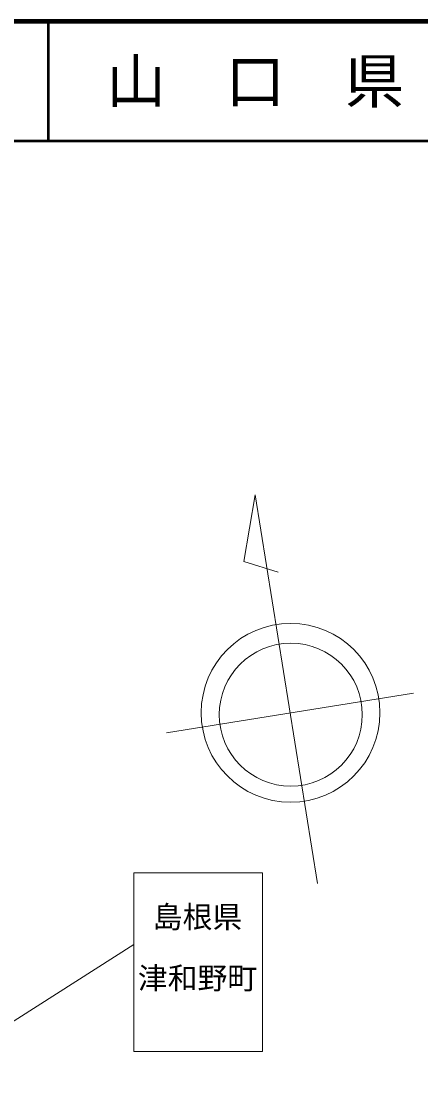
# Model space of a CAD drawing. Units: millimetres, scale not verified. Extents: x 40000 to 680000, y 20000 to 380000.
# Drawn here: x 330764 to 364235, y 289718 to 380000 of the extents above; entities that cross this region are included whole.
import ezdxf
from ezdxf.enums import TextEntityAlignment as Align

# ---------------------------------------------------------------- set-up
doc = ezdxf.new("R2010")
doc.units = ezdxf.units.MM
doc.header["$LTSCALE"] = 1000
for name, color, linetype, lineweight in [('M-BGD', 7, 'Continuous', 13), ('M-STR-STRC', 7, 'Continuous', 13), ('M-TTL', 2, 'Continuous', 140), ('M-TTL-LINE', 7, 'Continuous', 50)]:
    doc.layers.add(name, color=color, linetype=linetype, lineweight=lineweight)
doc.layers.add('M-TTL-TXT', color=7, linetype='Continuous')
doc.styles.add('ＭＳ ゴシック', font='')
doc.styles.add('ＭＳ 明朝', font='')
doc.styles.get('ＭＳ ゴシック').set_extended_font_data('MS Gothic')
doc.styles.get('ＭＳ 明朝').set_extended_font_data('MS Mincho')

msp = doc.modelspace()

# ---------------------------------------------------------------- linework, layer by layer
at = {"layer": 'M-BGD'}
for p, q in [((350359, 340286), (349427, 334696)), ((355594, 307674), (350359, 340286)), ((349427, 334696), (352289, 333792)), ((342929, 320327), (363663, 323655))]:
    msp.add_line(p, q, dxfattribs=at)
for centre, radius in [((353338, 321998), 7500), ((353354, 321840), 6000)]:
    msp.add_circle(centre, radius, dxfattribs=at)
at = {"layer": 'M-STR-STRC'}
for p, q in [((340198, 308568), (350983, 308568)), ((340198, 308568), (340198, 293580)), ((350983, 308568), (350983, 293580)), ((340198, 302546), (319938, 289718)), ((340198, 293580), (350983, 293580))]:
    msp.add_line(p, q, dxfattribs=at)
at = {"layer": 'M-TTL'}
msp.add_line((680000, 380000), (40000, 380000), dxfattribs=at)
at = {"layer": 'M-TTL-LINE'}
for p, q in [((333000, 380000), (333000, 370000)), ((40000, 370000), (680000, 370000))]:
    msp.add_line(p, q, dxfattribs=at)

# ---------------------------------------------------------------- texts
at = {"layer": 'M-STR-STRC', "style": 'ＭＳ 明朝'}
msp.add_text('島根県', height=1833, dxfattribs=at).set_placement((341780, 303402), align=Align.BOTTOM_LEFT)
msp.add_text('津和野町', height=1833, dxfattribs=at).set_placement((345530, 298261), align=Align.BOTTOM_CENTER)
at = {"layer": 'M-TTL-TXT', "style": 'ＭＳ ゴシック'}
msp.add_text('山\u3000口\u3000県', height=3666, dxfattribs=at).set_placement((350375, 375000), align=Align.MIDDLE_CENTER)

doc.saveas('drawing.dxf')
